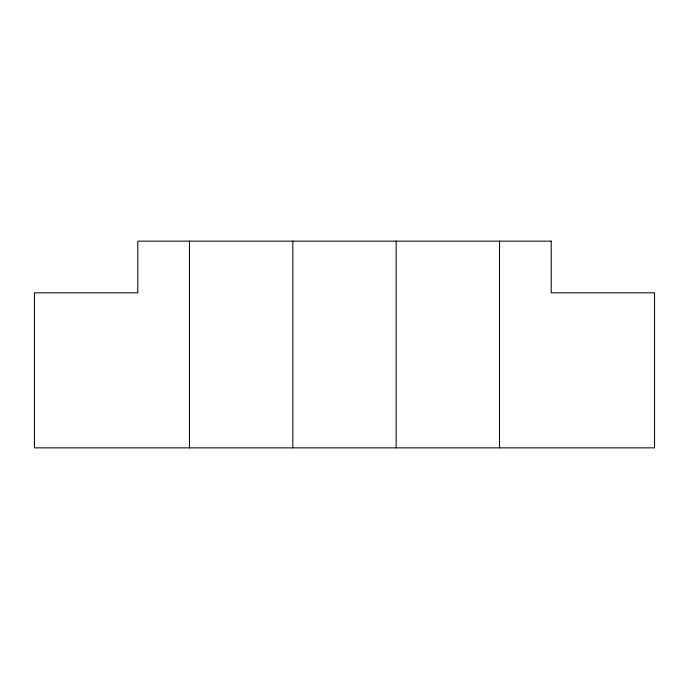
<?xml version="1.0" encoding="UTF-8"?>
<svg xmlns="http://www.w3.org/2000/svg" width="689" height="689" viewBox="0 0 689 689"><rect width="100%" height="100%" fill="white"/><g stroke="black" fill="none" stroke-linecap="round" stroke-linejoin="round"><path stroke-width="1.03" d="M499.525 241.15L499.525 447.85M396.175 241.15L396.175 447.85M292.825 241.15L292.825 447.85M189.475 241.15L189.475 447.85M551.2 241.15L137.8 241.15L137.8 292.825L34.45 292.825L34.45 447.85L654.55 447.85L654.55 292.825L551.2 292.825L551.2 241.15"/></g></svg>
